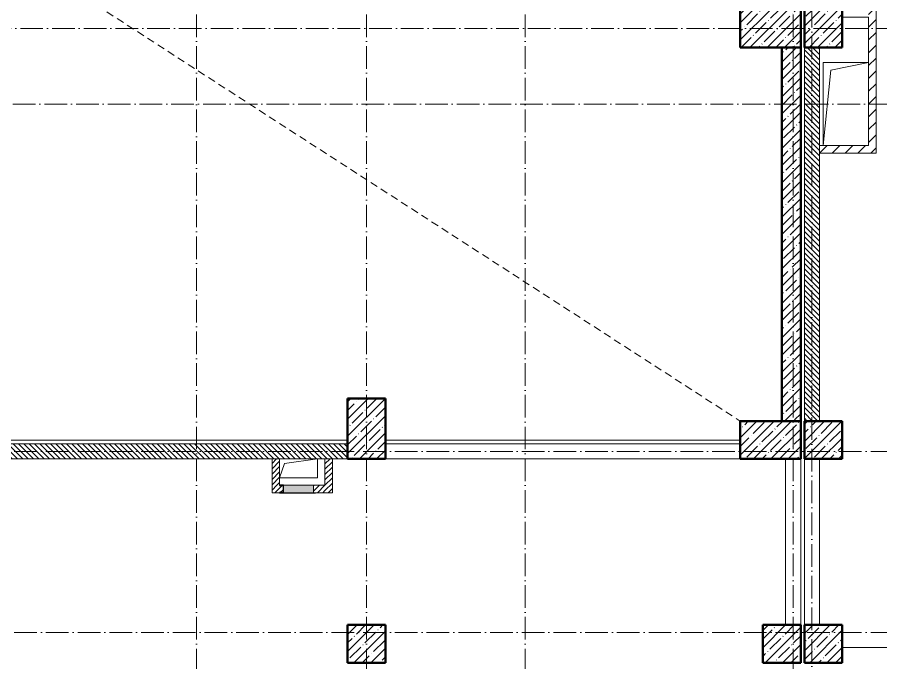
# Model space of a CAD drawing. Header units: millimetres. Extents: x -12989 to 629078, y -109036 to 555275.
# Drawn here: x 107585 to 119020, y 130895 to 139445 of the extents above; entities that cross this region are included whole.
import ezdxf

# ---------------------------------------------------------------- set-up
doc = ezdxf.new("R2010")
doc.units = ezdxf.units.MM
doc.linetypes.add('200_ШТРИХ_ш1п0_6_', pattern=[160, 100, -60])
doc.linetypes.add('50_200_ШТРИХ_1Т_ш5_п1_п1_', pattern=[700, 500, -100, 0, -100])
for name, color, linetype, lineweight in [('A-DETL-____-OTLN-3', 7, '200_ШТРИХ_ш1п0_6_', 9), ('A-FLOR-____-OTLN', 7, 'Continuous', 9), ('A-GENM-____-MCUT', 7, 'Continuous', 25), ('A-GENM-____-OTLN', 7, 'Continuous', 9), ('A-GENM-____-OTLN-1', 7, 'Continuous', 25), ('A-GLAZ-____-OTLN', 7, 'Continuous', 9), ('A-WALL-____-MCUT', 7, 'Continuous', 13), ('A-WALL-____-MCUT-2', 7, 'Continuous', 50), ('A-WALL-____-PATT-1', 7, 'Continuous', 9), ('A-WALL-FNSH-MCUT-1', 7, 'Continuous', 9), ('I-WALL-____-OTLN', 7, 'Continuous', 9), ('S-COLS-____-MCUT', 7, 'Continuous', 50), ('S-COLS-____-OTLN', 7, 'Continuous', 9), ('S-GRID-____-OTLN-1', 7, '50_200_ШТРИХ_1Т_ш5_п1_п1_', 9)]:
    doc.layers.add(name, color=color, linetype=linetype, lineweight=lineweight)
doc.layers.add('A-GLAZ-____-OTLN-1', color=7, linetype='Continuous', lineweight=9, true_color=0xc0c0c0)
pattern_1 = [(45, (43259.71, 63713.66), (-35.35534, 35.35534), [])]
pattern_2 = [(135, (43259.71, 63713.66), (-35.35534, -35.35534), [])]
pattern_3 = [(45, (43259.71, 63713.66), (-84.85281, 84.85281), [])]

# ---------------------------------------------------------------- blocks, each defined once
blk = doc.blocks.new('BSC_Колонна _Прямоугольная - 500х800-V83-АР1_План отверстий 2 этажа в осях 1-64_Ю-ЯЯ')
at = {"layer": 'S-COLS-____-OTLN'}
h = blk.add_hatch(dxfattribs=at)
h.set_pattern_fill('FP_96', color=256, style=0, pattern_type=2)
h.set_pattern_definition([(315, (-75581.04, 74300), (114.04925, 114.04925), []), (315, (-75581.04, 74185.95), (114.04925, 114.04925), [201.613, -40.323, 3.353, -36.97])])
h.paths.add_polyline_path([(-250, 400), (-250, -400), (250, -400), (250, 400)], flags=0)
at = {"layer": 'S-COLS-____-MCUT'}
for p, q in [((250, 400), (-250, 400)), ((-250, 400), (-250, -400)), ((250, -400), (250, 400)), ((-250, -400), (250, -400))]:
    blk.add_line(p, q, dxfattribs=at)
blk = doc.blocks.new('BSC_Колонна _Прямоугольная - 500х800-V84-АР1_План отверстий 2 этажа в осях 1-64_Ю-ЯЯ')
at = {"layer": 'S-COLS-____-OTLN'}
h = blk.add_hatch(dxfattribs=at)
h.set_pattern_fill('FP_97', color=256, style=0, pattern_type=2)
h.set_pattern_definition([(315, (-70131.04, 74300), (114.04925, 114.04925), []), (315, (-70131.04, 74185.95), (114.04925, 114.04925), [201.613, -40.323, 3.353, -36.97])])
h.paths.add_polyline_path([(-250, -400), (250, -400), (250, 400), (-250, 400), (-250, 80)], flags=0)
at = {"layer": 'S-COLS-____-MCUT'}
for p, q in [((250, 400), (-250, 400)), ((-250, 400), (-250, -400)), ((250, -400), (250, 400)), ((-250, -400), (250, -400))]:
    blk.add_line(p, q, dxfattribs=at)
blk = doc.blocks.new('BSC_Колонна _Прямоугольная - 500х800-V88-АР1_План отверстий 2 этажа в осях 1-64_Ю-ЯЯ')
at = {"layer": 'S-COLS-____-OTLN'}
h = blk.add_hatch(dxfattribs=at)
h.set_pattern_fill('FP_101', color=256, style=0, pattern_type=2)
h.set_pattern_definition([(225, (68950, 70281.04), (114.04925, -114.04925), []), (225, (68835.95, 70281.04), (114.04925, -114.04925), [201.613, -40.323, 3.353, -36.97])])
h.paths.add_polyline_path([(250, 400), (-250, 400), (-250, -400), (250, -400)], flags=0)
at = {"layer": 'S-COLS-____-MCUT'}
for p, q in [((250, 400), (-250, 400)), ((-250, 400), (-250, -400)), ((250, -400), (250, 400)), ((-250, -400), (250, -400))]:
    blk.add_line(p, q, dxfattribs=at)
blk = doc.blocks.new('BSC_Колонна _Прямоугольная - 500х500-V93-АР1_План отверстий 2 этажа в осях 1-64_Ю-ЯЯ')
at = {"layer": 'S-COLS-____-OTLN'}
h = blk.add_hatch(dxfattribs=at)
h.set_pattern_fill('FP_106', color=256, style=0, pattern_type=2)
h.set_pattern_definition([(45, (-75000, -75581.04), (-114.04925, 114.04925), []), (45, (-74885.95, -75581.04), (-114.04925, 114.04925), [201.613, -40.323, 3.353, -36.97])])
h.paths.add_polyline_path([(-250, -250), (250, -250), (250, 250), (-250, 250)], flags=0)
at = {"layer": 'S-COLS-____-MCUT'}
for p, q in [((250, 250), (-250, 250)), ((-250, 250), (-250, -250)), ((250, -250), (250, 250)), ((-250, -250), (250, -250))]:
    blk.add_line(p, q, dxfattribs=at)
blk = doc.blocks.new('BSC_Колонна _Прямоугольная - 500х500-V94-АР1_План отверстий 2 этажа в осях 1-64_Ю-ЯЯ')
at = {"layer": 'S-COLS-____-OTLN'}
h = blk.add_hatch(dxfattribs=at)
h.set_pattern_fill('FP_107', color=256, style=0, pattern_type=2)
h.set_pattern_definition([(45, (-75000, -70131.04), (-114.04925, 114.04925), []), (45, (-74885.95, -70131.04), (-114.04925, 114.04925), [201.613, -40.323, 3.353, -36.97])])
h.paths.add_polyline_path([(-250, -250), (250, -250), (250, 250), (-250, 250), (-250, 9)], flags=0)
at = {"layer": 'S-COLS-____-MCUT'}
for p, q in [((250, 250), (-250, 250)), ((-250, 250), (-250, -250)), ((250, -250), (250, 250)), ((-250, -250), (250, -250))]:
    blk.add_line(p, q, dxfattribs=at)
blk = doc.blocks.new('BSC_Колонна _Прямоугольная - 500х500-V144-АР1_План отверстий 2 этажа в осях 1-64_Ю-ЯЯ')
at = {"layer": 'S-COLS-____-OTLN'}
h = blk.add_hatch(dxfattribs=at)
h.set_pattern_fill('FP_157', color=256, style=0, pattern_type=2)
h.set_pattern_definition([(45, (-75000, -67431.04), (-114.04925, 114.04925), []), (45, (-74885.95, -67431.04), (-114.04925, 114.04925), [201.613, -40.323, 3.353, -36.97])])
h.paths.add_polyline_path([(-250, -250), (250, -250), (250, 250), (-250, 250)], flags=0)
at = {"layer": 'S-COLS-____-MCUT'}
for p, q in [((250, 250), (-250, 250)), ((-250, 250), (-250, -250)), ((250, -250), (250, 250)), ((-250, -250), (250, -250))]:
    blk.add_line(p, q, dxfattribs=at)
blk = doc.blocks.new('BSC_Колонна _Прямоугольная - 500х500-V145-АР1_План отверстий 2 этажа в осях 1-64_Ю-ЯЯ')
at = {"layer": 'S-COLS-____-OTLN'}
h = blk.add_hatch(dxfattribs=at)
h.set_pattern_fill('FP_158', color=256, style=0, pattern_type=2)
h.set_pattern_definition([(45, (-74450, -67431.04), (-114.04925, 114.04925), []), (45, (-74335.95, -67431.04), (-114.04925, 114.04925), [201.613, -40.323, 3.353, -36.97])])
h.paths.add_polyline_path([(-250, -250), (250, -250), (250, 250), (-250, 250)], flags=0)
at = {"layer": 'S-COLS-____-MCUT'}
for p, q in [((250, 250), (-250, 250)), ((-250, 250), (-250, -250)), ((250, -250), (250, 250)), ((-250, -250), (250, -250))]:
    blk.add_line(p, q, dxfattribs=at)
blk = doc.blocks.new('BSC_Колонна _Прямоугольная - 500х500-V146-АР1_План отверстий 2 этажа в осях 1-64_Ю-ЯЯ')
at = {"layer": 'S-COLS-____-OTLN'}
h = blk.add_hatch(dxfattribs=at)
h.set_pattern_fill('FP_159', color=256, style=0, pattern_type=2)
h.set_pattern_definition([(45, (-68950, -67431.04), (-114.04925, 114.04925), []), (45, (-68835.95, -67431.04), (-114.04925, 114.04925), [201.613, -40.323, 3.353, -36.97])])
h.paths.add_polyline_path([(-250, -250), (250, -250), (250, 250), (-250, 250)], flags=0)
at = {"layer": 'S-COLS-____-MCUT'}
for p, q in [((250, 250), (-250, 250)), ((-250, 250), (-250, -250)), ((250, -250), (250, 250)), ((-250, -250), (250, -250))]:
    blk.add_line(p, q, dxfattribs=at)
blk = doc.blocks.new('AR_Отверстие Ниша - Лючок-32403922-АР1_План отверстий 2 этажа в осях 1-64_Ю-ЯЯ')
at = {"layer": 'A-GLAZ-____-OTLN'}
blk.add_hatch(color=256, dxfattribs=at).paths.add_polyline_path([(-200, 50), (-200, -50), (200, -50), (200, 50)], flags=0)
for p, q in [((-200, 50), (200, 50)), ((-200, -50), (-200, 50)), ((200, -50), (-200, -50))]:
    blk.add_line(p, q, dxfattribs=at)
blk = doc.blocks.new('Л_Общий_Лючок - Лючок-29741325-АР1_План отверстий 2 этажа в осях 1-64_Ю-ЯЯ')
at = {"layer": 'A-GLAZ-____-OTLN-1'}
blk.add_hatch(color=256, dxfattribs=at).paths.add_polyline_path([(-3, -6), (424, -6), (424, 0), (-24, 0), (-24, -6)], flags=0)
at = {"layer": 'A-GLAZ-____-OTLN'}
for p, q in [((-24, 0), (-24, -6)), ((424, 0), (424, -6)), ((-24, -6), (424, -6))]:
    blk.add_line(p, q, dxfattribs=at)
blk = doc.blocks.new('154_Фахверк_СКБ_Швеллер - Тип_100_3960_зеркало-29769493-АР1_План отверстий 2 этажа в осях 1-64_Ю-ЯЯ')
at = {"layer": 'A-GENM-____-MCUT'}
for p, q in [((175, 50), (125, 50)), ((125, 50), (125, -50)), ((128, 47), (175, 47)), ((128, -47), (128, 47)), ((175, 47), (175, 50)), ((125, -50), (175, -50)), ((175, -47), (128, -47)), ((175, -50), (175, -47))]:
    blk.add_line(p, q, dxfattribs=at)
blk = doc.blocks.new('AR_Отверстие прямоугольное _в плите_ - AR_Отверстие прямоугольное _в плите_-V163-АР1_План отверстий 2 этажа в осях 1-64_Ю-ЯЯ')
at = {"layer": 'A-GENM-____-OTLN'}
for p, q in [((250, 125), (-250, 125)), ((-188, 63), (250, 125)), ((250, -125), (250, 125)), ((-250, -125), (-188, 63)), ((-250, -125), (250, -125))]:
    blk.add_line(p, q, dxfattribs=at)
blk = doc.blocks.new('AR_Отверстие прямоугольное _в плите_ - AR_Отверстие прямоугольное _в плите_-V198-АР1_План отверстий 2 этажа в осях 1-64_Ю-ЯЯ')
at = {"layer": 'A-GENM-____-OTLN'}
for p, q in [((300, 550), (-300, 550)), ((-300, 550), (-300, -550)), ((-200, 450), (300, 550)), ((-300, -550), (-200, 450))]:
    blk.add_line(p, q, dxfattribs=at)
blk = doc.blocks.new('2этаж')
at = {"layer": 'S-GRID-____-OTLN-1', "color": 251, "ltscale": 0.6, "true_color": 0x636466}
for p, q in [((51108.3, 549908.8), (51108.3, 511907.5)), ((53358.3, 549908.8), (53358.3, 511907.5)), ((55458.3, 549908.8), (55458.3, 498997)), ((59008.3, 549908.8), (59008.3, 498997)), ((59258.3, 549613.9), (59258.3, 499306.9)), ((33650.4, 534597), (88482.7, 534597)), ((18845.8, 533597), (88482.7, 533597)), ((88482.7, 528997), (33650.4, 528997)), ((88482.7, 526597), (-20260.4, 526597))]:
    blk.add_line(p, q, dxfattribs=at)

msp = doc.modelspace()

# ---------------------------------------------------------------- hatches: boundary and pattern name
at = {"layer": 'A-WALL-____-PATT-1'}
h = msp.add_hatch(dxfattribs=at)
h.set_pattern_fill('FP_4', color=256, style=0, pattern_type=2)
h.set_pattern_definition(pattern_3)
h.paths.add_polyline_path([(118859.7115, 137644.7006), (118959.7115, 137644.7006), (118959.7115, 139544.7006), (118859.7115, 139544.7006), (118859.7115, 137744.7006)], flags=0)
h = msp.add_hatch(dxfattribs=at)
h.set_pattern_fill('FP_13', color=256, style=0, pattern_type=2)
h.set_pattern_definition([(45, (43259.71, 63713.66), (-114.04925, 114.04925), []), (45, (43373.76, 63713.66), (-114.04925, 114.04925), [201.612, -40.322, 3.353, -36.97])])
h.paths.add_polyline_path([(117959.7115, 134094.7006), (117959.7115, 139044.7006), (117709.7115, 139044.7006), (117709.7115, 134094.7006)], flags=0)
h = msp.add_hatch(dxfattribs=at)
h.set_pattern_fill('FP_6', color=256, style=0, pattern_type=2)
h.set_pattern_definition(pattern_2)
h.paths.add_polyline_path([(118209.7115, 134094.7006), (118209.7115, 139044.7006), (118009.7115, 139044.7006), (118009.7115, 134094.7006)], flags=0)
h = msp.add_hatch(dxfattribs=at)
h.set_pattern_fill('FP_4', color=256, style=0, pattern_type=2)
h.set_pattern_definition(pattern_3)
h.paths.add_polyline_path([(118859.7115, 137644.7006), (118859.7115, 137744.7006), (118209.7115, 137744.7006), (118209.7115, 137644.7006)], flags=0)
h = msp.add_hatch(dxfattribs=at)
h.set_pattern_fill('FP_6', color=256, style=0, pattern_type=2)
h.set_pattern_definition(pattern_2)
h.paths.add_polyline_path([(111959.7115, 133594.7006), (111959.7115, 133794.7006), (106509.7115, 133794.7006), (106509.7115, 133594.7006), (110409.5557, 133594.7006)], flags=0)
h = msp.add_hatch(dxfattribs=at)
h.set_pattern_fill('FP_5', color=256, style=0, pattern_type=2)
h.set_pattern_definition(pattern_1)
h.paths.add_polyline_path([(111059.7115, 133244.7006), (111059.7115, 133594.7006), (110959.7115, 133594.7006), (110959.7115, 133244.7006)], flags=0)
h = msp.add_hatch(dxfattribs=at)
h.set_pattern_fill('FP_5', color=256, style=0, pattern_type=2)
h.set_pattern_definition(pattern_1)
h.paths.add_polyline_path([(111759.7115, 133144.7006), (111759.7115, 133594.7006), (111659.7115, 133594.7006), (111659.7115, 133144.7006)], flags=0)
h = msp.add_hatch(dxfattribs=at)
h.set_pattern_fill('FP_5', color=256, style=0, pattern_type=2)
h.set_pattern_definition(pattern_1)
h.paths.add_polyline_path([(111059.7115, 133144.7006), (111059.7115, 133147.7006), (111106.7115, 133147.7006), (111106.7115, 133241.7006), (111059.7115, 133241.7006), (111059.7115, 133244.7006), (110959.7115, 133244.7006), (110959.7115, 133144.7006)], flags=0)
h.paths.add_polyline_path([(111659.7115, 133144.7006), (111659.7115, 133244.7006), (111509.7115, 133244.7006), (111509.7115, 133144.7006)], flags=0)

# ---------------------------------------------------------------- linework, layer by layer
at = {"layer": 'A-DETL-____-OTLN-3'}
msp.add_line((94259.7115, 148894.7006), (117159.7115, 134094.7006), dxfattribs=at)
at = {"layer": 'A-FLOR-____-OTLN'}
for p, q in [((118259.7115, 138844.7006), (118859.7115, 138844.7006)), ((118259.7115, 137744.7006), (118259.7115, 138844.7006)), ((111959.7115, 133844.7006), (106509.7115, 133844.7006)), ((117159.7115, 133844.7006), (112459.7115, 133844.7006)), ((111059.7115, 133594.3531), (111559.7115, 133594.3531)), ((111559.7115, 133594.3531), (111559.7115, 133344.3531)), ((111559.7115, 133344.3531), (111059.7115, 133344.3531))]:
    msp.add_line(p, q, dxfattribs=at)
at = {"layer": 'A-WALL-____-MCUT'}
for p, q in [((118009.7115, 139044.7006), (118009.7115, 134094.7006)), ((118209.7115, 134094.7006), (118209.7115, 139044.7006)), ((111959.7115, 133794.7006), (106509.7115, 133794.7006)), ((106509.7115, 133594.7006), (111959.7115, 133594.7006))]:
    msp.add_line(p, q, dxfattribs=at)
at = {"layer": 'A-WALL-____-MCUT-2'}
for p, q in [((117709.7115, 139044.7006), (117709.7115, 134094.7006)), ((117959.7115, 134094.7006), (117959.7115, 139044.7006))]:
    msp.add_line(p, q, dxfattribs=at)
at = {"layer": 'A-WALL-FNSH-MCUT-1'}
for p, q in [((118959.7115, 137644.7006), (118959.7115, 139544.7006)), ((118509.7115, 139444.7006), (118859.7115, 139444.7006)), ((118859.7115, 139444.7006), (118859.7115, 137744.7006)), ((118859.7115, 137744.7006), (118209.7115, 137744.7006)), ((118209.7115, 137644.7006), (118959.7115, 137644.7006)), ((111059.7115, 133594.7006), (110959.7115, 133594.7006)), ((110959.7115, 133594.7006), (110959.7115, 133144.7006)), ((111059.7115, 133244.7006), (111059.7115, 133594.7006)), ((111659.7115, 133594.7006), (111659.7115, 133244.7006)), ((111759.7115, 133594.7006), (111659.7115, 133594.7006)), ((111759.7115, 133144.7006), (111759.7115, 133594.7006)), ((111659.7115, 133244.7006), (111509.7115, 133244.7006)), ((110959.7115, 133144.7006), (111059.7115, 133144.7006)), ((111509.7115, 133144.7006), (111759.7115, 133144.7006))]:
    msp.add_line(p, q, dxfattribs=at)
at = {"layer": 'I-WALL-____-OTLN'}
for p, q in [((112459.7115, 133794.7006), (117159.7115, 133794.7006)), ((117159.7115, 133594.7006), (112459.7115, 133594.7006)), ((117759.7115, 131394.7006), (117759.7115, 133594.7006)), ((117959.7115, 133594.7006), (117959.7115, 131394.7006)), ((118009.7115, 131394.7006), (118009.7115, 133594.7006)), ((118209.7115, 133594.7006), (118209.7115, 131394.7006)), ((118509.7115, 131094.7006), (120759.7115, 131094.7006))]:
    msp.add_line(p, q, dxfattribs=at)

# ---------------------------------------------------------------- block references
msp.add_blockref('2этаж', (58851.3748, -395302.2823))
at = {"layer": 'A-GENM-____-OTLN'}
for name, p in [('AR_Отверстие прямоугольное _в плите_ - AR_Отверстие прямоугольное _в плите_-V198-АР1_План отверстий 2 этажа в осях 1-64_Ю-ЯЯ', (118559.7115, 138294.7006)), ('AR_Отверстие прямоугольное _в плите_ - AR_Отверстие прямоугольное _в плите_-V163-АР1_План отверстий 2 этажа в осях 1-64_Ю-ЯЯ', (111309.7115, 133469.3531))]:
    msp.add_blockref(name, p, dxfattribs=at)
at = {"layer": 'A-GENM-____-OTLN-1', "rotation": 180}
msp.add_blockref('154_Фахверк_СКБ_Швеллер - Тип_100_3960_зеркало-29769493-АР1_План отверстий 2 этажа в осях 1-64_Ю-ЯЯ', (111234.7115, 133194.7006), dxfattribs=at)
at = {"layer": 'A-GLAZ-____-OTLN', "rotation": 180}
msp.add_blockref('AR_Отверстие Ниша - Лючок-32403922-АР1_План отверстий 2 этажа в осях 1-64_Ю-ЯЯ', (111309.7115, 133194.7006), dxfattribs=at)
at = {"layer": 'A-GLAZ-____-OTLN'}
msp.add_blockref('Л_Общий_Лючок - Лючок-29741325-АР1_План отверстий 2 этажа в осях 1-64_Ю-ЯЯ', (111109.7115, 133144.7006), dxfattribs=at)
at = {"layer": 'S-COLS-____-OTLN'}
for name, p, rotation in [('BSC_Колонна _Прямоугольная - 500х800-V83-АР1_План отверстий 2 этажа в осях 1-64_Ю-ЯЯ', (117559.7115, 139294.7006), 89.9999999999999), ('BSC_Колонна _Прямоугольная - 500х800-V88-АР1_План отверстий 2 этажа в осях 1-64_Ю-ЯЯ', (112209.7115, 133994.7006), 180), ('BSC_Колонна _Прямоугольная - 500х800-V84-АР1_План отверстий 2 этажа в осях 1-64_Ю-ЯЯ', (117559.7115, 133844.7006), 89.9999999999999)]:
    msp.add_blockref(name, p, dxfattribs=dict(at, rotation=rotation))
for name, p in [('BSC_Колонна _Прямоугольная - 500х500-V93-АР1_План отверстий 2 этажа в осях 1-64_Ю-ЯЯ', (118259.7115, 139294.7006)), ('BSC_Колонна _Прямоугольная - 500х500-V94-АР1_План отверстий 2 этажа в осях 1-64_Ю-ЯЯ', (118259.7115, 133844.7006)), ('BSC_Колонна _Прямоугольная - 500х500-V146-АР1_План отверстий 2 этажа в осях 1-64_Ю-ЯЯ', (112209.7115, 131144.7006)), ('BSC_Колонна _Прямоугольная - 500х500-V145-АР1_План отверстий 2 этажа в осях 1-64_Ю-ЯЯ', (117709.7115, 131144.7006)), ('BSC_Колонна _Прямоугольная - 500х500-V144-АР1_План отверстий 2 этажа в осях 1-64_Ю-ЯЯ', (118259.7115, 131144.7006))]:
    msp.add_blockref(name, p, dxfattribs=at)

doc.saveas('drawing.dxf')
